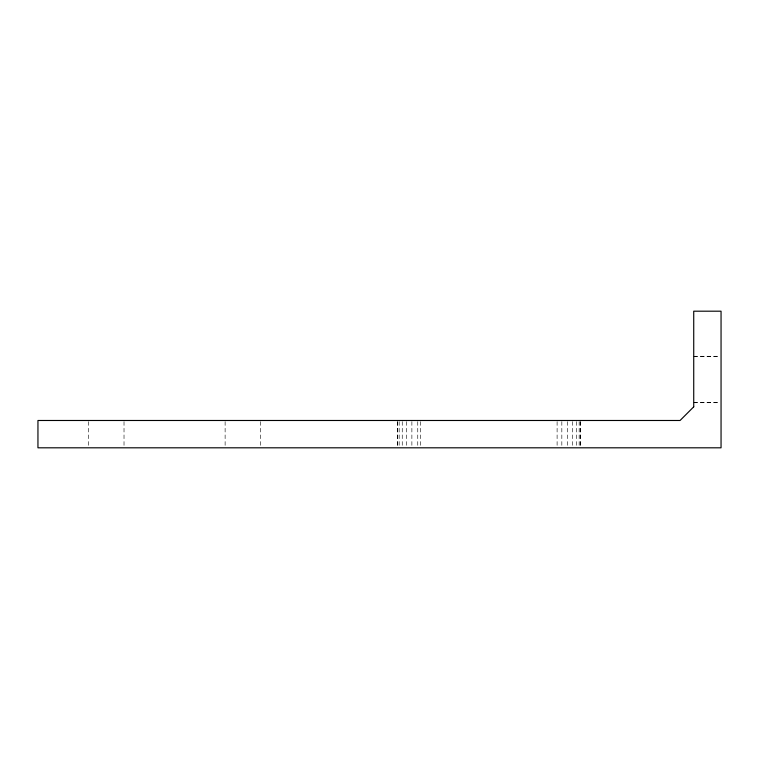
<?xml version="1.0" encoding="UTF-8"?>
<svg xmlns="http://www.w3.org/2000/svg" width="759" height="759" viewBox="0 0 759 759"><rect width="100%" height="100%" fill="white"/><g stroke="black" fill="none" stroke-linecap="round" stroke-linejoin="round"><path stroke-width="0.57" stroke-dasharray="3.79 2.85" d="M693.726 356.275L719.911 356.275M693.726 356.426L719.911 356.426M693.726 402.574L719.911 402.574M693.726 402.725L719.911 402.725M580.293 421.624L580.293 445.533M580.199 421.624L580.199 445.533M579.164 421.624L579.164 445.533M576.527 421.624L576.527 445.533M572.571 421.624L572.571 445.533M567.552 421.624L567.552 445.533M561.831 421.624L561.831 445.533M557.106 421.624L557.106 447.81M420.486 421.624L420.486 447.81M417.754 421.624L417.754 447.81M411.881 421.624L411.881 445.533M406.587 421.624L406.587 445.533M402.251 421.624L402.251 445.533M399.149 421.624L399.149 445.533M397.498 421.624L397.498 445.533M397.46 421.624L397.422 447.81M260.641 421.624L260.641 447.81M225.119 421.624L225.119 447.81M124.021 421.624L124.021 447.81M88.499 421.624L88.499 447.81"/><path stroke-width="1.14" d="M693.726 406.824L680.064 420.486L37.95 420.486L37.95 447.81L721.05 447.81L721.05 311.19L693.726 311.19L693.726 406.824"/></g></svg>
